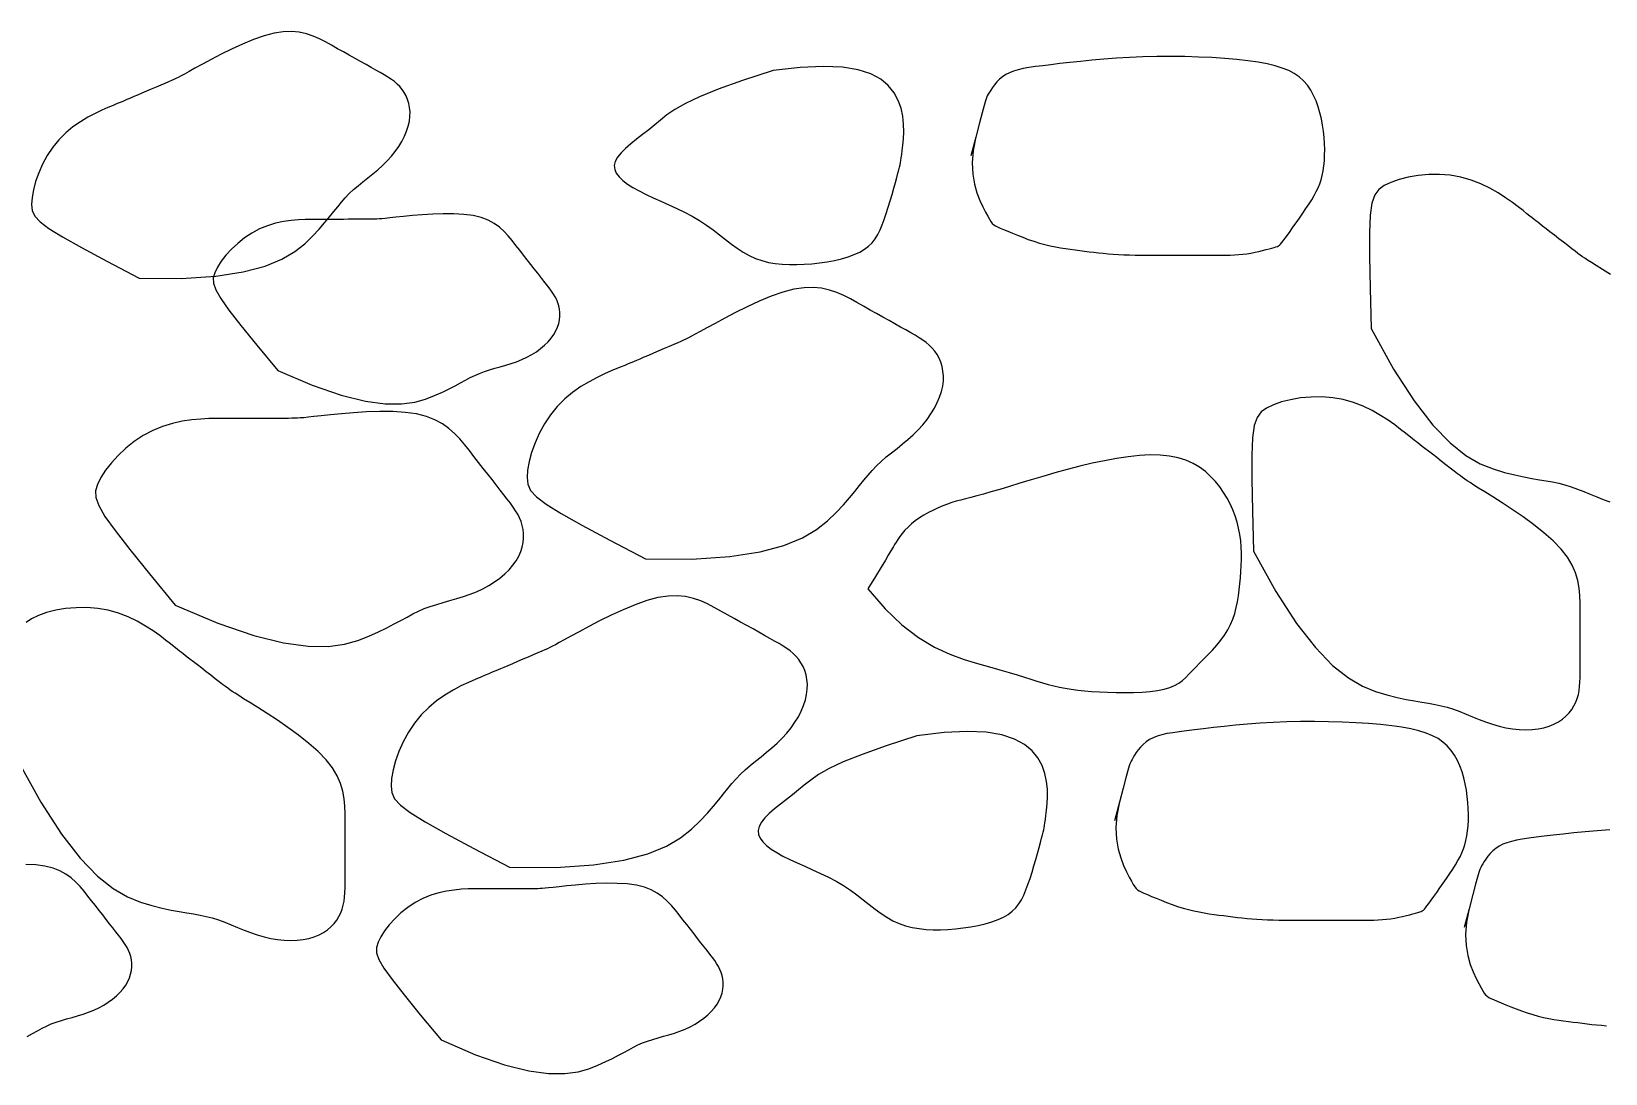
# Model space of a CAD drawing. Header units: millimetres. Extents: x 0 to 114, y 0 to 82.
# Drawn here: x 5.921 to 6.651, y 69.392 to 69.875 of the extents above; entities that cross this region are included whole.
import ezdxf

# ---------------------------------------------------------------- set-up
doc = ezdxf.new("R2010")
doc.units = ezdxf.units.MM
doc.layers.add('INC-DETALHES', color=7, linetype='Continuous')

# ---------------------------------------------------------------- blocks, each defined once
blk = doc.blocks.new('A$C67737C06')
at = {"layer": 'INC-DETALHES', "color": 252}
for points in [[(2.67203, 0.18269), (2.68179, 0.18264), (2.68977, 0.18317), (2.69617, 0.18416), (2.70122, 0.18551), (2.70513, 0.18713), (2.70813, 0.18889), (2.71043, 0.19071), (2.71224, 0.19247), (2.71376, 0.19409), (2.71506, 0.19556), (2.71619, 0.19691), (2.71718, 0.19815), (2.71809, 0.19929), (2.71896, 0.20035), (2.71983, 0.20136), (2.72075, 0.20232), (2.72175, 0.20326), (2.72282, 0.20417), (2.72394, 0.20508), (2.72509, 0.206), (2.72625, 0.20693), (2.72739, 0.20788), (2.72851, 0.20887), (2.72956, 0.2099), (2.73054, 0.21099), (2.73144, 0.21211), (2.73225, 0.21327), (2.73296, 0.21445), (2.73357, 0.21564), (2.73407, 0.21682), (2.73446, 0.21799), (2.73472, 0.21913), (2.73485, 0.22023), (2.73487, 0.22129), (2.73478, 0.2223), (2.73459, 0.22327), (2.73431, 0.22417), (2.73395, 0.22502), (2.73352, 0.2258), (2.73303, 0.22652), (2.73249, 0.22717), (2.7319, 0.22776), (2.73125, 0.22831), (2.73054, 0.22884), (2.72975, 0.22935), (2.7289, 0.22987), (2.72796, 0.2304), (2.72694, 0.23098), (2.72584, 0.23159), (2.72466, 0.23225), (2.72341, 0.23295), (2.72211, 0.23367), (2.72077, 0.23442), (2.7194, 0.23519), (2.71802, 0.23596), (2.71663, 0.23674), (2.71524, 0.23751), (2.71383, 0.23823), (2.71237, 0.23888), (2.71083, 0.23941), (2.70918, 0.23978), (2.7074, 0.23995), (2.70546, 0.23989), (2.70334, 0.23956), (2.70101, 0.23894), (2.69853, 0.23807), (2.69599, 0.23703), (2.69346, 0.23587), (2.69102, 0.23466), (2.68874, 0.23347), (2.68669, 0.23236), (2.68496, 0.23141), (2.68358, 0.23065), (2.68253, 0.23007), (2.68172, 0.22963), (2.68108, 0.22929), (2.68054, 0.22903), (2.68003, 0.22879), (2.67948, 0.22855), (2.67881, 0.22826), (2.67797, 0.2279), (2.677, 0.22749), (2.67592, 0.22703), (2.67481, 0.22655), (2.67369, 0.22607), (2.67261, 0.22562), (2.67164, 0.2252), (2.6708, 0.22484), (2.67013, 0.22456), (2.6696, 0.22433), (2.66914, 0.22413), (2.66869, 0.22395), (2.66821, 0.22374), (2.66763, 0.2235), (2.66689, 0.2232), (2.66595, 0.22281), (2.66476, 0.22232), (2.66335, 0.2217), (2.66178, 0.22095), (2.66011, 0.22006), (2.65838, 0.21901), (2.65664, 0.2178), (2.65496, 0.21641), (2.65338, 0.21483), (2.65196, 0.21307), (2.65069, 0.21116), (2.6496, 0.20916), (2.6487, 0.20713), (2.64798, 0.20513), (2.64746, 0.20321), (2.64714, 0.20142), (2.64704, 0.19982), (2.6472, 0.19843), (2.64779, 0.19713), (2.64901, 0.19577), (2.65108, 0.1942), (2.65421, 0.19226), (2.65861, 0.1898), (2.66448, 0.18666), (2.67203, 0.18269)], [(2.86617, 0.21548), (2.86555, 0.21233), (2.86535, 0.20946), (2.86549, 0.20687), (2.86589, 0.20455), (2.86646, 0.20252), (2.86713, 0.20075), (2.86782, 0.19926), (2.86845, 0.19805), (2.86895, 0.19709), (2.86935, 0.19637), (2.86969, 0.19582), (2.87001, 0.19542), (2.87034, 0.19512), (2.87074, 0.19486), (2.87123, 0.19462), (2.87186, 0.19434), (2.87265, 0.194), (2.8736, 0.19359), (2.87467, 0.19314), (2.87584, 0.19267), (2.87708, 0.19219), (2.87836, 0.19171), (2.87966, 0.19127), (2.88096, 0.19086), (2.88222, 0.19051), (2.88345, 0.19022), (2.88465, 0.18997), (2.88582, 0.18975), (2.88697, 0.18957), (2.8881, 0.18941), (2.88921, 0.18926), (2.89031, 0.18912), (2.8914, 0.18899), (2.89248, 0.18885), (2.89356, 0.18872), (2.89465, 0.1886), (2.89577, 0.18848), (2.8969, 0.18838), (2.89807, 0.18828), (2.89928, 0.18821), (2.90054, 0.18815), (2.90183, 0.1881), (2.90317, 0.18807), (2.90453, 0.18805), (2.90591, 0.18803), (2.90732, 0.18803), (2.90873, 0.18803), (2.91015, 0.18802), (2.91157, 0.18802), (2.91299, 0.18802), (2.91438, 0.18802), (2.91576, 0.18802), (2.91711, 0.18802), (2.91842, 0.18802), (2.91968, 0.18802), (2.92089, 0.18802), (2.92205, 0.18803), (2.92316, 0.18803), (2.92422, 0.18804), (2.92524, 0.18807), (2.92623, 0.18811), (2.9272, 0.18818), (2.92816, 0.18827), (2.92911, 0.18839), (2.93005, 0.18854), (2.93099, 0.18872), (2.93189, 0.18892), (2.93274, 0.18912), (2.93354, 0.18933), (2.93426, 0.18952), (2.9349, 0.1897), (2.93543, 0.18986), (2.93585, 0.18998), (2.93618, 0.19009), (2.93645, 0.19022), (2.93669, 0.19039), (2.93693, 0.19063), (2.93721, 0.19095), (2.93754, 0.19139), (2.93796, 0.19196), (2.93849, 0.19269), (2.93911, 0.19355), (2.9398, 0.19452), (2.94055, 0.19556), (2.94131, 0.19666), (2.94208, 0.19777), (2.94282, 0.19886), (2.94352, 0.19992), (2.94415, 0.20092), (2.94471, 0.20187), (2.9452, 0.20279), (2.94563, 0.2037), (2.94601, 0.20462), (2.94633, 0.20556), (2.94659, 0.20655), (2.9468, 0.20761), (2.94697, 0.20875), (2.94709, 0.20997), (2.94715, 0.21125), (2.94717, 0.21258), (2.94713, 0.21395), (2.94703, 0.21536), (2.94688, 0.21679), (2.94668, 0.21823), (2.94641, 0.21967), (2.94607, 0.22109), (2.94567, 0.22249), (2.94518, 0.22384), (2.9446, 0.22513), (2.94392, 0.22634), (2.94314, 0.22746), (2.94225, 0.22848), (2.94124, 0.22939), (2.9401, 0.23018), (2.9388, 0.23087), (2.93732, 0.23147), (2.93566, 0.23199), (2.93379, 0.23243), (2.9317, 0.23282), (2.92936, 0.23315), (2.92677, 0.23344), (2.92397, 0.23368), (2.92099, 0.23388), (2.91788, 0.23402), (2.91468, 0.23411), (2.91143, 0.23416), (2.90818, 0.23414), (2.90497, 0.23407), (2.90184, 0.23394), (2.89881, 0.23375), (2.89589, 0.23354), (2.89311, 0.23329), (2.89047, 0.23302), (2.888, 0.23275), (2.88571, 0.23249), (2.88361, 0.23224), (2.88172, 0.23201), (2.88004, 0.23179), (2.87853, 0.23157), (2.87718, 0.23133), (2.87599, 0.23107), (2.87492, 0.23076), (2.87397, 0.23039), (2.87312, 0.22995), (2.87236, 0.22943), (2.87167, 0.22885), (2.87106, 0.22823), (2.87053, 0.22759), (2.87007, 0.22696), (2.86967, 0.22637), (2.86934, 0.22583), (2.86908, 0.22537), (2.86886, 0.22498), (2.86866, 0.22453), (2.86842, 0.22385), (2.8681, 0.22276), (2.86765, 0.22111), (2.86702, 0.21873), (2.86616, 0.21544), (2.86503, 0.21109)], [(2.81916, 0.23086), (2.81203, 0.22855), (2.80641, 0.22653), (2.80208, 0.22477), (2.7988, 0.22321), (2.79635, 0.22183), (2.7945, 0.22057), (2.79301, 0.2194), (2.79167, 0.21828), (2.79028, 0.21716), (2.78886, 0.21606), (2.78745, 0.21497), (2.78611, 0.21389), (2.7849, 0.21283), (2.78386, 0.2118), (2.78304, 0.21079), (2.7825, 0.20981), (2.78229, 0.20887), (2.78238, 0.20795), (2.78275, 0.20707), (2.78339, 0.20621), (2.78426, 0.20537), (2.78535, 0.20455), (2.78662, 0.20374), (2.78807, 0.20294), (2.78965, 0.20216), (2.79134, 0.20137), (2.79312, 0.20057), (2.79494, 0.19975), (2.79678, 0.1989), (2.7986, 0.19801), (2.80039, 0.19708), (2.80209, 0.19608), (2.8037, 0.19502), (2.80522, 0.19392), (2.80668, 0.1928), (2.80808, 0.1917), (2.80946, 0.19063), (2.81082, 0.18963), (2.81219, 0.18872), (2.81359, 0.18793), (2.81504, 0.18728), (2.81653, 0.18677), (2.81807, 0.18638), (2.81965, 0.1861), (2.82127, 0.18593), (2.82293, 0.18585), (2.82462, 0.18585), (2.82636, 0.18592), (2.82813, 0.18605), (2.8299, 0.18625), (2.83166, 0.1865), (2.83337, 0.18682), (2.83502, 0.18721), (2.83656, 0.18766), (2.83798, 0.18817), (2.83925, 0.18876), (2.84035, 0.18941), (2.84129, 0.19014), (2.84211, 0.19094), (2.84281, 0.19183), (2.84342, 0.19282), (2.84396, 0.19389), (2.84446, 0.19507), (2.84494, 0.19635), (2.84541, 0.19774), (2.84588, 0.1992), (2.84633, 0.20068), (2.84675, 0.20216), (2.84715, 0.20357), (2.84752, 0.20489), (2.84783, 0.20607), (2.8481, 0.20706), (2.84831, 0.20786), (2.84847, 0.20849), (2.8486, 0.20902), (2.8487, 0.20951), (2.84879, 0.21003), (2.84888, 0.21064), (2.84898, 0.2114), (2.84911, 0.21237), (2.84926, 0.2136), (2.8494, 0.21505), (2.84948, 0.21668), (2.84944, 0.21844), (2.84925, 0.22027), (2.84884, 0.22213), (2.84818, 0.22397), (2.84721, 0.22574), (2.84588, 0.22738), (2.84411, 0.22885), (2.8418, 0.23009), (2.83887, 0.23105), (2.83523, 0.23165), (2.83079, 0.23186), (2.82546, 0.23162), (2.81916, 0.23086)], [(2.95792, 0.171), (2.96312, 0.1616), (2.9679, 0.15422), (2.97229, 0.1486), (2.9763, 0.14448), (2.97995, 0.14159), (2.98325, 0.13966), (2.98623, 0.13843), (2.98889, 0.13764), (2.99126, 0.13704), (2.99337, 0.13659), (2.99527, 0.13623), (2.99699, 0.13594), (2.99858, 0.13568), (3.00007, 0.13541), (3.0015, 0.13512), (3.00292, 0.13475), (3.00435, 0.13429), (3.00581, 0.13376), (3.00728, 0.13317), (3.00878, 0.13255), (3.01029, 0.13194), (3.01182, 0.13135), (3.01337, 0.13082)], [(3.01349, 0.18358), (3.01164, 0.18473), (3.01017, 0.18564), (3.00905, 0.18634), (3.00819, 0.18688), (3.00753, 0.18732), (3.00698, 0.18769), (3.00648, 0.18805), (3.00595, 0.18845), (3.00532, 0.18894), (3.00453, 0.18955), (3.0036, 0.19027), (3.00259, 0.19105), (3.00153, 0.19187), (3.00047, 0.19269), (2.99945, 0.19347), (2.99853, 0.19419), (2.99774, 0.1948), (2.9971, 0.19529), (2.9966, 0.19568), (2.99616, 0.19602), (2.99575, 0.19634), (2.99529, 0.1967), (2.99475, 0.19713), (2.99407, 0.19767), (2.99319, 0.19837), (2.99207, 0.19925), (2.99072, 0.20027), (2.98916, 0.20137), (2.9874, 0.2025), (2.98547, 0.2036), (2.98338, 0.20461), (2.98114, 0.20548), (2.97878, 0.20615), (2.97632, 0.20657), (2.97381, 0.20676), (2.97131, 0.20674), (2.96887, 0.20652), (2.96656, 0.20613), (2.96444, 0.2056), (2.96255, 0.20494), (2.96096, 0.20418), (2.95971, 0.20329), (2.95878, 0.20203), (2.95813, 0.20012), (2.95774, 0.19729), (2.95755, 0.19324), (2.95755, 0.1877), (2.95768, 0.18038), (2.95792, 0.171)], [(2.70418, 0.16129), (2.71218, 0.15788), (2.71892, 0.15556), (2.72452, 0.15417), (2.72913, 0.15354), (2.73291, 0.15352), (2.73598, 0.15394), (2.73849, 0.15464), (2.74059, 0.15546), (2.74239, 0.15626), (2.74397, 0.15703), (2.74536, 0.15775), (2.7466, 0.15842), (2.74775, 0.15904), (2.74883, 0.15962), (2.74989, 0.16015), (2.75097, 0.16062), (2.75212, 0.16104), (2.75331, 0.16143), (2.75455, 0.16179), (2.75581, 0.16214), (2.75708, 0.16251), (2.75835, 0.16289), (2.7596, 0.16332), (2.76083, 0.16381), (2.76201, 0.16436), (2.76313, 0.16498), (2.7642, 0.16565), (2.76519, 0.16637), (2.7661, 0.16714), (2.76692, 0.16794), (2.76764, 0.16876), (2.76825, 0.16961), (2.76874, 0.17047), (2.76912, 0.17133), (2.76939, 0.1722), (2.76956, 0.17305), (2.76965, 0.1739), (2.76964, 0.17472), (2.76956, 0.17551), (2.76941, 0.17626), (2.76919, 0.17698), (2.76891, 0.17767), (2.76857, 0.17835), (2.76816, 0.17903), (2.76769, 0.17972), (2.76717, 0.18044), (2.76658, 0.1812), (2.76594, 0.18202), (2.76525, 0.18291), (2.76451, 0.18386), (2.76372, 0.18486), (2.76291, 0.18591), (2.76206, 0.18698), (2.7612, 0.18808), (2.76033, 0.1892), (2.75946, 0.19032), (2.75858, 0.19143), (2.75767, 0.19251), (2.75669, 0.19354), (2.75561, 0.19451), (2.75439, 0.19538), (2.75299, 0.19614), (2.75137, 0.19676), (2.74951, 0.19722), (2.74738, 0.19751), (2.74505, 0.19765), (2.7426, 0.19767), (2.74013, 0.19759), (2.7377, 0.19744), (2.73541, 0.19725), (2.73335, 0.19704), (2.7316, 0.19686), (2.73021, 0.19671), (2.72914, 0.19659), (2.72833, 0.19651), (2.72769, 0.19646), (2.72715, 0.19642), (2.72665, 0.1964), (2.72611, 0.19639), (2.72546, 0.19639), (2.72465, 0.19639), (2.72371, 0.19638), (2.72267, 0.19637), (2.72158, 0.19637), (2.7205, 0.19636), (2.71946, 0.19635), (2.71851, 0.19635), (2.7177, 0.19634), (2.71706, 0.19634), (2.71654, 0.19634), (2.71609, 0.19634), (2.71566, 0.19634), (2.71519, 0.19634), (2.71464, 0.19634), (2.71393, 0.19634), (2.71302, 0.19635), (2.71187, 0.19635), (2.7105, 0.19633), (2.70895, 0.19626), (2.70727, 0.1961), (2.70549, 0.19584), (2.70364, 0.19544), (2.70178, 0.19488), (2.69994, 0.19412), (2.69816, 0.19317), (2.69647, 0.19203), (2.69488, 0.19077), (2.69344, 0.18942), (2.69216, 0.18802), (2.69107, 0.18662), (2.69019, 0.18526), (2.68956, 0.18398), (2.68921, 0.18278), (2.68924, 0.18151), (2.68978, 0.17998), (2.69094, 0.17797), (2.69284, 0.1753), (2.6956, 0.17176), (2.69934, 0.16715), (2.70418, 0.16129)], [(2.78954, 0.11758), (2.80028, 0.11753), (2.80906, 0.1181), (2.8161, 0.11919), (2.82165, 0.12068), (2.82596, 0.12246), (2.82925, 0.1244), (2.83178, 0.1264), (2.83377, 0.12833), (2.83545, 0.13011), (2.83688, 0.13174), (2.83812, 0.13322), (2.83921, 0.13458), (2.84021, 0.13584), (2.84117, 0.13701), (2.84212, 0.13811), (2.84313, 0.13917), (2.84423, 0.1402), (2.84541, 0.14121), (2.84665, 0.14221), (2.84791, 0.14322), (2.84918, 0.14424), (2.85044, 0.14529), (2.85167, 0.14637), (2.85283, 0.14751), (2.85391, 0.1487), (2.85489, 0.14994), (2.85578, 0.15122), (2.85657, 0.15251), (2.85724, 0.15382), (2.85779, 0.15512), (2.85821, 0.1564), (2.8585, 0.15766), (2.85865, 0.15887), (2.85867, 0.16004), (2.85857, 0.16115), (2.85836, 0.16221), (2.85805, 0.16321), (2.85765, 0.16414), (2.85718, 0.165), (2.85665, 0.16579), (2.85605, 0.1665), (2.8554, 0.16715), (2.85469, 0.16776), (2.8539, 0.16834), (2.85304, 0.1689), (2.8521, 0.16947), (2.85107, 0.17006), (2.84995, 0.17069), (2.84873, 0.17137), (2.84743, 0.1721), (2.84606, 0.17286), (2.84463, 0.17366), (2.84316, 0.17448), (2.84166, 0.17532), (2.84013, 0.17618), (2.8386, 0.17703), (2.83707, 0.17788), (2.83552, 0.17867), (2.83391, 0.17939), (2.83222, 0.17996), (2.83041, 0.18037), (2.82846, 0.18056), (2.82632, 0.1805), (2.82398, 0.18014), (2.82142, 0.17945), (2.8187, 0.1785), (2.8159, 0.17735), (2.81312, 0.17607), (2.81043, 0.17474), (2.80792, 0.17343), (2.80567, 0.17222), (2.80376, 0.17117), (2.80225, 0.17033), (2.80109, 0.16969), (2.8002, 0.16921), (2.7995, 0.16884), (2.79891, 0.16855), (2.79835, 0.16829), (2.79774, 0.16802), (2.797, 0.1677), (2.79608, 0.16731), (2.79501, 0.16685), (2.79383, 0.16635), (2.7926, 0.16582), (2.79137, 0.1653), (2.79019, 0.16479), (2.78911, 0.16434), (2.78819, 0.16394), (2.78746, 0.16363), (2.78687, 0.16338), (2.78636, 0.16316), (2.78587, 0.16296), (2.78534, 0.16274), (2.7847, 0.16247), (2.78389, 0.16214), (2.78285, 0.16171), (2.78154, 0.16117), (2.77999, 0.16049), (2.77827, 0.15966), (2.77643, 0.15868), (2.77452, 0.15753), (2.77262, 0.15619), (2.77077, 0.15467), (2.76903, 0.15293), (2.76746, 0.15099), (2.76607, 0.14889), (2.76488, 0.1467), (2.76388, 0.14447), (2.76309, 0.14226), (2.76251, 0.14014), (2.76217, 0.13817), (2.76206, 0.13642), (2.76223, 0.13489), (2.76287, 0.13346), (2.76422, 0.13197), (2.7665, 0.13024), (2.76995, 0.1281), (2.77478, 0.1254), (2.78124, 0.12194), (2.78954, 0.11758)], [(2.93063, 0.11937), (2.93582, 0.10997), (2.9406, 0.1026), (2.94499, 0.09698), (2.949, 0.09286), (2.95265, 0.08997), (2.95595, 0.08804), (2.95893, 0.08681), (2.96159, 0.08601), (2.96396, 0.08542), (2.96607, 0.08496), (2.96797, 0.0846), (2.96969, 0.08431), (2.97128, 0.08405), (2.97277, 0.08379), (2.9742, 0.08349), (2.97562, 0.08313), (2.97705, 0.08267), (2.97851, 0.08213), (2.97998, 0.08154), (2.98148, 0.08093), (2.98299, 0.08032), (2.98452, 0.07973), (2.98607, 0.07919), (2.98763, 0.07873), (2.98919, 0.07837), (2.99076, 0.07811), (2.9923, 0.07796), (2.99382, 0.07791), (2.99528, 0.07796), (2.99669, 0.07811), (2.99802, 0.07837), (2.99925, 0.07873), (3.00038, 0.07919), (3.00141, 0.07975), (3.00233, 0.08038), (3.00315, 0.08108), (3.00387, 0.08183), (3.0045, 0.08263), (3.00502, 0.08346), (3.00545, 0.08432), (3.00578, 0.08518), (3.00603, 0.08607), (3.00621, 0.08699), (3.00633, 0.08795), (3.0064, 0.08898), (3.00644, 0.09008), (3.00645, 0.09127), (3.00646, 0.09255), (3.00646, 0.09395), (3.00646, 0.09543), (3.00646, 0.097), (3.00646, 0.09864), (3.00646, 0.10033), (3.00646, 0.10205), (3.00646, 0.1038), (3.00646, 0.10555), (3.00645, 0.1073), (3.00639, 0.10904), (3.00622, 0.11079), (3.0059, 0.11255), (3.00538, 0.11433), (3.00459, 0.11613), (3.00349, 0.11796), (3.00203, 0.11983), (3.00018, 0.12173), (2.99802, 0.12364), (2.99566, 0.12552), (2.99319, 0.12733), (2.99071, 0.12903), (2.98835, 0.13058), (2.98619, 0.13195), (2.98434, 0.1331), (2.98288, 0.13401), (2.98175, 0.13471), (2.9809, 0.13526), (2.98023, 0.13569), (2.97969, 0.13606), (2.97918, 0.13643), (2.97865, 0.13683), (2.97802, 0.13731), (2.97723, 0.13793), (2.9763, 0.13864), (2.97529, 0.13943), (2.97423, 0.14024), (2.97317, 0.14106), (2.97215, 0.14185), (2.97123, 0.14256), (2.97044, 0.14317), (2.96981, 0.14366), (2.9693, 0.14405), (2.96886, 0.14439), (2.96845, 0.14472), (2.96799, 0.14507), (2.96745, 0.1455), (2.96677, 0.14604), (2.96589, 0.14674), (2.96477, 0.14762), (2.96342, 0.14864), (2.96186, 0.14974), (2.96011, 0.15087), (2.95817, 0.15197), (2.95608, 0.15299), (2.95384, 0.15385), (2.95148, 0.15452), (2.94902, 0.15495), (2.94651, 0.15514), (2.94401, 0.15511), (2.94157, 0.1549), (2.93926, 0.15451), (2.93714, 0.15398), (2.93525, 0.15332), (2.93366, 0.15256), (2.93241, 0.15166), (2.93148, 0.1504), (2.93083, 0.1485), (2.93044, 0.14566), (2.93025, 0.14161), (2.93025, 0.13607), (2.93038, 0.12875), (2.93063, 0.11937)], [(2.68039, 0.10685), (2.69028, 0.10265), (2.69859, 0.09978), (2.70551, 0.09806), (2.7112, 0.09729), (2.71586, 0.09726), (2.71965, 0.09777), (2.72275, 0.09864), (2.72534, 0.09965), (2.72757, 0.10064), (2.72952, 0.10159), (2.73123, 0.10247), (2.73277, 0.1033), (2.73418, 0.10408), (2.73551, 0.10479), (2.73682, 0.10544), (2.73817, 0.10602), (2.73958, 0.10654), (2.74106, 0.10702), (2.74258, 0.10746), (2.74414, 0.1079), (2.74571, 0.10835), (2.74727, 0.10883), (2.74882, 0.10936), (2.75033, 0.10996), (2.75179, 0.11064), (2.75318, 0.1114), (2.75449, 0.11223), (2.75572, 0.11313), (2.75684, 0.11407), (2.75785, 0.11506), (2.75874, 0.11608), (2.75949, 0.11712), (2.7601, 0.11818), (2.76056, 0.11925), (2.7609, 0.12032), (2.76112, 0.12137), (2.76122, 0.12241), (2.76122, 0.12342), (2.76111, 0.1244), (2.76093, 0.12534), (2.76066, 0.12622), (2.76031, 0.12707), (2.75988, 0.12791), (2.75938, 0.12875), (2.75881, 0.1296), (2.75816, 0.13049), (2.75744, 0.13143), (2.75665, 0.13245), (2.75579, 0.13354), (2.75487, 0.13472), (2.75391, 0.13595), (2.7529, 0.13724), (2.75186, 0.13857), (2.75079, 0.13993), (2.74972, 0.14131), (2.74864, 0.14269), (2.74756, 0.14406), (2.74643, 0.14539), (2.74523, 0.14667), (2.74389, 0.14786), (2.74238, 0.14894), (2.74065, 0.14987), (2.73866, 0.15064), (2.73636, 0.15121), (2.73373, 0.15157), (2.73085, 0.15174), (2.72783, 0.15176), (2.72477, 0.15166), (2.72178, 0.15148), (2.71896, 0.15124), (2.71641, 0.15099), (2.71424, 0.15076), (2.71253, 0.15057), (2.71121, 0.15043), (2.7102, 0.15033), (2.70941, 0.15027), (2.70876, 0.15022), (2.70814, 0.1502), (2.70747, 0.15019), (2.70667, 0.15018), (2.70567, 0.15018), (2.7045, 0.15017), (2.70322, 0.15016), (2.70188, 0.15015), (2.70054, 0.15015), (2.69926, 0.15014), (2.69809, 0.15013), (2.69709, 0.15013), (2.69629, 0.15012), (2.69565, 0.15012), (2.6951, 0.15012), (2.69457, 0.15012), (2.69399, 0.15012), (2.6933, 0.15012), (2.69243, 0.15013), (2.69131, 0.15013), (2.68989, 0.15014), (2.6882, 0.15011), (2.68629, 0.15002), (2.68421, 0.14983), (2.68201, 0.1495), (2.67973, 0.14901), (2.67744, 0.14831), (2.67516, 0.14739), (2.67296, 0.1462), (2.67087, 0.14481), (2.66892, 0.14325), (2.66713, 0.14158), (2.66555, 0.13985), (2.6642, 0.13812), (2.66312, 0.13644), (2.66234, 0.13486), (2.66191, 0.13338), (2.66195, 0.13182), (2.66262, 0.12992), (2.66405, 0.12744), (2.6664, 0.12414), (2.66981, 0.11977), (2.67442, 0.11409), (2.68039, 0.10685)], [(2.84115, 0.11059), (2.84512, 0.10594), (2.84905, 0.10223), (2.8529, 0.09933), (2.85661, 0.0971), (2.86016, 0.09543), (2.86349, 0.09419), (2.86656, 0.09326), (2.86933, 0.09251), (2.87177, 0.09183), (2.87392, 0.09121), (2.8758, 0.09064), (2.87748, 0.09011), (2.87899, 0.08963), (2.88038, 0.08919), (2.8817, 0.0888), (2.88298, 0.08844), (2.88427, 0.08811), (2.88558, 0.08782), (2.88694, 0.08756), (2.88835, 0.08733), (2.88983, 0.08713), (2.8914, 0.08696), (2.89307, 0.08681), (2.89486, 0.0867), (2.89677, 0.08661), (2.89876, 0.08655), (2.90078, 0.08654), (2.90281, 0.08657), (2.90477, 0.08666), (2.90664, 0.08681), (2.90837, 0.08704), (2.9099, 0.08734), (2.91121, 0.08772), (2.91232, 0.08819), (2.91328, 0.08873), (2.91413, 0.08935), (2.91491, 0.09004), (2.91566, 0.09079), (2.91642, 0.0916), (2.91723, 0.09246), (2.91813, 0.09338), (2.91909, 0.09435), (2.92009, 0.09536), (2.9211, 0.09642), (2.92209, 0.09752), (2.92304, 0.09867), (2.92391, 0.09985), (2.92469, 0.10107), (2.92533, 0.10232), (2.92587, 0.1036), (2.9263, 0.10491), (2.92664, 0.10625), (2.92692, 0.10761), (2.92714, 0.10898), (2.92732, 0.11037), (2.92747, 0.11178), (2.9276, 0.11319), (2.92772, 0.11461), (2.9278, 0.11603), (2.92785, 0.11746), (2.92784, 0.1189), (2.92779, 0.12034), (2.92766, 0.12178), (2.92747, 0.12322), (2.92719, 0.12466), (2.92682, 0.12609), (2.92638, 0.12752), (2.92584, 0.12893), (2.92521, 0.13032), (2.9245, 0.13168), (2.92369, 0.133), (2.92279, 0.13429), (2.92179, 0.13554), (2.92069, 0.13672), (2.91947, 0.13782), (2.91811, 0.13883), (2.91662, 0.13971), (2.91497, 0.14045), (2.91316, 0.14103), (2.91116, 0.14143), (2.90899, 0.14165), (2.90664, 0.14168), (2.90415, 0.14155), (2.90154, 0.14127), (2.89883, 0.14087), (2.89604, 0.14035), (2.89319, 0.13974), (2.89031, 0.13905), (2.88742, 0.13831), (2.88455, 0.13752), (2.88174, 0.13671), (2.87901, 0.13591), (2.87642, 0.13512), (2.87398, 0.13438), (2.87173, 0.1337), (2.86971, 0.1331), (2.86794, 0.1326), (2.86639, 0.13218), (2.86502, 0.13183), (2.8638, 0.13151), (2.86269, 0.13122), (2.86164, 0.13093), (2.86062, 0.13062), (2.8596, 0.13027), (2.85854, 0.12986), (2.85744, 0.1294), (2.85634, 0.12888), (2.85524, 0.12832), (2.85416, 0.12772), (2.85313, 0.12707), (2.85215, 0.1264), (2.85126, 0.12569), (2.85045, 0.12496), (2.84973, 0.12422), (2.8491, 0.12348), (2.84856, 0.12277), (2.84808, 0.1221), (2.84768, 0.12148), (2.84735, 0.12093), (2.84709, 0.12047), (2.84687, 0.12009), (2.84664, 0.1197), (2.84633, 0.11918), (2.84587, 0.11841), (2.84519, 0.11729), (2.84423, 0.11568), (2.8429, 0.11349), (2.84115, 0.11059)], [(2.64399, 0.07049), (2.64918, 0.06109), (2.65396, 0.05372), (2.65835, 0.0481), (2.66236, 0.04398), (2.66601, 0.04109), (2.66931, 0.03916), (2.67229, 0.03793), (2.67495, 0.03713), (2.67732, 0.03654), (2.67944, 0.03608), (2.68133, 0.03572), (2.68306, 0.03543), (2.68464, 0.03517), (2.68613, 0.03491), (2.68756, 0.03461), (2.68898, 0.03425), (2.69041, 0.03379), (2.69187, 0.03325), (2.69335, 0.03266), (2.69484, 0.03205), (2.69636, 0.03144), (2.69788, 0.03085), (2.69943, 0.03031), (2.70099, 0.02985), (2.70255, 0.02949), (2.70412, 0.02924), (2.70567, 0.02908), (2.70718, 0.02903), (2.70865, 0.02908), (2.71005, 0.02924), (2.71138, 0.02949), (2.71261, 0.02985), (2.71375, 0.03031), (2.71477, 0.03087), (2.7157, 0.0315), (2.71652, 0.0322), (2.71724, 0.03295), (2.71786, 0.03375), (2.71838, 0.03459), (2.71881, 0.03544), (2.71914, 0.0363), (2.71939, 0.03719), (2.71957, 0.03811), (2.71969, 0.03908), (2.71977, 0.0401), (2.7198, 0.0412), (2.71982, 0.04239), (2.71982, 0.04368), (2.71982, 0.04507), (2.71982, 0.04656), (2.71982, 0.04813), (2.71982, 0.04976), (2.71982, 0.05145), (2.71982, 0.05317), (2.71982, 0.05492), (2.71982, 0.05667), (2.71981, 0.05842), (2.71975, 0.06017), (2.71959, 0.06192), (2.71927, 0.06368), (2.71874, 0.06545), (2.71795, 0.06725), (2.71686, 0.06908), (2.7154, 0.07095), (2.71355, 0.07286), (2.71139, 0.07476), (2.70902, 0.07664), (2.70655, 0.07845), (2.70408, 0.08015), (2.70171, 0.0817), (2.69955, 0.08307), (2.6977, 0.08422), (2.69624, 0.08513), (2.69511, 0.08584), (2.69426, 0.08638), (2.69359, 0.08681), (2.69305, 0.08718), (2.69255, 0.08755), (2.69202, 0.08795), (2.69138, 0.08844), (2.69059, 0.08905), (2.68966, 0.08976), (2.68865, 0.09055), (2.68759, 0.09136), (2.68653, 0.09218), (2.68552, 0.09297), (2.68459, 0.09368), (2.6838, 0.09429), (2.68317, 0.09478), (2.68266, 0.09517), (2.68223, 0.09551), (2.68181, 0.09584), (2.68136, 0.09619), (2.68081, 0.09662), (2.68013, 0.09717), (2.67925, 0.09786), (2.67813, 0.09874), (2.67678, 0.09976), (2.67522, 0.10086), (2.67347, 0.10199), (2.67153, 0.10309), (2.66944, 0.10411), (2.6672, 0.10498), (2.66484, 0.10564), (2.66238, 0.10607), (2.65987, 0.10626), (2.65737, 0.10623), (2.65494, 0.10602), (2.65263, 0.10563), (2.6505, 0.1051), (2.64861, 0.10444), (2.64702, 0.10368), (2.64577, 0.10278)], [(2.75797, 0.04602), (2.76871, 0.04596), (2.77749, 0.04654), (2.78453, 0.04763), (2.79008, 0.04912), (2.79439, 0.05089), (2.79768, 0.05284), (2.80021, 0.05483), (2.8022, 0.05677), (2.80388, 0.05855), (2.80531, 0.06017), (2.80655, 0.06166), (2.80764, 0.06302), (2.80864, 0.06427), (2.8096, 0.06545), (2.81055, 0.06655), (2.81157, 0.06761), (2.81267, 0.06864), (2.81384, 0.06965), (2.81508, 0.07065), (2.81634, 0.07165), (2.81762, 0.07268), (2.81888, 0.07372), (2.8201, 0.07481), (2.82126, 0.07595), (2.82234, 0.07714), (2.82332, 0.07838), (2.82421, 0.07965), (2.825, 0.08095), (2.82567, 0.08226), (2.82622, 0.08356), (2.82664, 0.08484), (2.82693, 0.0861), (2.82708, 0.08731), (2.8271, 0.08848), (2.827, 0.08959), (2.82679, 0.09065), (2.82648, 0.09164), (2.82608, 0.09258), (2.82561, 0.09344), (2.82508, 0.09423), (2.82449, 0.09494), (2.82383, 0.09559), (2.82312, 0.0962), (2.82233, 0.09677), (2.82147, 0.09734), (2.82053, 0.09791), (2.8195, 0.0985), (2.81838, 0.09913), (2.81716, 0.09981), (2.81586, 0.10053), (2.81449, 0.1013), (2.81307, 0.1021), (2.81159, 0.10292), (2.81009, 0.10376), (2.80856, 0.10461), (2.80703, 0.10547), (2.8055, 0.10631), (2.80395, 0.10711), (2.80234, 0.10782), (2.80065, 0.1084), (2.79884, 0.10881), (2.79689, 0.109), (2.79475, 0.10894), (2.79241, 0.10857), (2.78985, 0.10789), (2.78713, 0.10693), (2.78433, 0.10578), (2.78155, 0.10451), (2.77886, 0.10318), (2.77635, 0.10187), (2.7741, 0.10065), (2.77219, 0.0996), (2.77068, 0.09877), (2.76952, 0.09813), (2.76863, 0.09765), (2.76793, 0.09728), (2.76734, 0.09698), (2.76678, 0.09672), (2.76617, 0.09646), (2.76543, 0.09614), (2.76451, 0.09575), (2.76344, 0.09529), (2.76226, 0.09479), (2.76103, 0.09426), (2.7598, 0.09374), (2.75862, 0.09323), (2.75754, 0.09277), (2.75662, 0.09238), (2.75589, 0.09207), (2.7553, 0.09182), (2.75479, 0.0916), (2.7543, 0.0914), (2.75377, 0.09117), (2.75313, 0.09091), (2.75232, 0.09058), (2.75128, 0.09015), (2.74997, 0.0896), (2.74843, 0.08892), (2.7467, 0.0881), (2.74486, 0.08712), (2.74296, 0.08597), (2.74105, 0.08463), (2.7392, 0.0831), (2.73746, 0.08137), (2.73589, 0.07943), (2.7345, 0.07733), (2.73331, 0.07513), (2.73231, 0.0729), (2.73152, 0.0707), (2.73095, 0.06858), (2.7306, 0.06661), (2.73049, 0.06485), (2.73066, 0.06332), (2.7313, 0.0619), (2.73265, 0.06041), (2.73493, 0.05868), (2.73838, 0.05654), (2.74321, 0.05383), (2.74967, 0.05038), (2.75797, 0.04602)], [(2.85252, 0.07654), (2.84539, 0.07422), (2.83978, 0.07221), (2.83544, 0.07044), (2.83217, 0.06889), (2.82971, 0.0675), (2.82786, 0.06624), (2.82638, 0.06507), (2.82503, 0.06395), (2.82365, 0.06284), (2.82222, 0.06173), (2.82082, 0.06064), (2.81948, 0.05956), (2.81826, 0.0585), (2.81722, 0.05747), (2.81641, 0.05646), (2.81587, 0.05548), (2.81565, 0.05454), (2.81574, 0.05363), (2.81612, 0.05274), (2.81675, 0.05188), (2.81763, 0.05104), (2.81871, 0.05022), (2.81999, 0.04941), (2.82143, 0.04862), (2.82301, 0.04783), (2.82471, 0.04704), (2.82648, 0.04624), (2.8283, 0.04543), (2.83014, 0.04458), (2.83197, 0.04369), (2.83375, 0.04275), (2.83546, 0.04175), (2.83707, 0.04069), (2.83859, 0.03959), (2.84004, 0.03848), (2.84145, 0.03737), (2.84282, 0.0363), (2.84419, 0.0353), (2.84556, 0.0344), (2.84696, 0.03361), (2.84841, 0.03296), (2.8499, 0.03244), (2.85143, 0.03205), (2.85301, 0.03178), (2.85463, 0.0316), (2.85629, 0.03152), (2.85799, 0.03152), (2.85972, 0.03159), (2.86149, 0.03173), (2.86327, 0.03192), (2.86503, 0.03218), (2.86674, 0.0325), (2.86838, 0.03288), (2.86993, 0.03333), (2.87135, 0.03385), (2.87262, 0.03443), (2.87372, 0.03508), (2.87466, 0.03581), (2.87547, 0.03662), (2.87617, 0.03751), (2.87678, 0.03849), (2.87733, 0.03957), (2.87783, 0.04074), (2.8783, 0.04203), (2.87878, 0.04342), (2.87924, 0.04487), (2.87969, 0.04636), (2.88012, 0.04783), (2.88052, 0.04924), (2.88088, 0.05056), (2.8812, 0.05174), (2.88146, 0.05274), (2.88167, 0.05353), (2.88183, 0.05416), (2.88196, 0.05469), (2.88206, 0.05519), (2.88215, 0.05571), (2.88224, 0.05632), (2.88235, 0.05707), (2.88247, 0.05805), (2.88263, 0.05927), (2.88276, 0.06073), (2.88284, 0.06235), (2.88281, 0.06411), (2.88261, 0.06594), (2.88221, 0.0678), (2.88155, 0.06964), (2.88058, 0.07141), (2.87925, 0.07306), (2.87747, 0.07453), (2.87517, 0.07577), (2.87224, 0.07672), (2.8686, 0.07733), (2.86416, 0.07754), (2.85883, 0.07729), (2.85252, 0.07654)], [(2.89954, 0.06116), (2.89892, 0.058), (2.89872, 0.05513), (2.89886, 0.05254), (2.89925, 0.05023), (2.89982, 0.04819), (2.9005, 0.04643), (2.90118, 0.04494), (2.90181, 0.04372), (2.90231, 0.04277), (2.90272, 0.04204), (2.90306, 0.0415), (2.90337, 0.0411), (2.90371, 0.04079), (2.9041, 0.04054), (2.90459, 0.04029), (2.90522, 0.04001), (2.90602, 0.03967), (2.90696, 0.03926), (2.90804, 0.03882), (2.9092, 0.03834), (2.91044, 0.03786), (2.91173, 0.03739), (2.91303, 0.03694), (2.91432, 0.03654), (2.91558, 0.03619), (2.91681, 0.03589), (2.91801, 0.03564), (2.91919, 0.03543), (2.92034, 0.03524), (2.92147, 0.03508), (2.92258, 0.03493), (2.92367, 0.0348), (2.92476, 0.03466), (2.92584, 0.03452), (2.92693, 0.03439), (2.92802, 0.03427), (2.92913, 0.03415), (2.93027, 0.03405), (2.93144, 0.03396), (2.93265, 0.03388), (2.9339, 0.03382), (2.9352, 0.03378), (2.93653, 0.03374), (2.93789, 0.03372), (2.93928, 0.03371), (2.94068, 0.0337), (2.9421, 0.0337), (2.94352, 0.0337), (2.94494, 0.0337), (2.94635, 0.0337), (2.94775, 0.0337), (2.94913, 0.0337), (2.95047, 0.0337), (2.95178, 0.0337), (2.95305, 0.0337), (2.95426, 0.0337), (2.95542, 0.0337), (2.95652, 0.0337), (2.95758, 0.03372), (2.9586, 0.03374), (2.9596, 0.03379), (2.96057, 0.03385), (2.96153, 0.03394), (2.96247, 0.03406), (2.96342, 0.03422), (2.96435, 0.0344), (2.96525, 0.03459), (2.96611, 0.0348), (2.96691, 0.035), (2.96763, 0.0352), (2.96826, 0.03538), (2.96879, 0.03553), (2.96921, 0.03565), (2.96954, 0.03577), (2.96982, 0.0359), (2.97006, 0.03607), (2.9703, 0.0363), (2.97057, 0.03662), (2.9709, 0.03706), (2.97132, 0.03763), (2.97185, 0.03836), (2.97247, 0.03923), (2.97317, 0.04019), (2.97391, 0.04124), (2.97468, 0.04233), (2.97544, 0.04344), (2.97619, 0.04454), (2.97688, 0.0456), (2.97751, 0.0466), (2.97807, 0.04755), (2.97857, 0.04846), (2.979, 0.04937), (2.97937, 0.05029), (2.97969, 0.05124), (2.97995, 0.05223), (2.98017, 0.05329), (2.98033, 0.05443), (2.98045, 0.05564), (2.98052, 0.05692), (2.98053, 0.05825), (2.98049, 0.05963), (2.9804, 0.06104), (2.98025, 0.06246), (2.98004, 0.0639), (2.97977, 0.06534), (2.97944, 0.06677), (2.97903, 0.06816), (2.97854, 0.06951), (2.97796, 0.0708), (2.97729, 0.07201), (2.97651, 0.07314), (2.97562, 0.07416), (2.97461, 0.07506), (2.97346, 0.07585), (2.97216, 0.07654), (2.97069, 0.07714), (2.96903, 0.07766), (2.96716, 0.07811), (2.96506, 0.07849), (2.96273, 0.07882), (2.96014, 0.07911), (2.95733, 0.07935), (2.95435, 0.07955), (2.95124, 0.07969), (2.94804, 0.07979), (2.94479, 0.07983), (2.94155, 0.07981), (2.93834, 0.07974), (2.9352, 0.07961), (2.93217, 0.07943), (2.92926, 0.07921), (2.92647, 0.07896), (2.92383, 0.0787), (2.92136, 0.07843), (2.91907, 0.07816), (2.91698, 0.07791), (2.91509, 0.07768), (2.9134, 0.07746), (2.91189, 0.07724), (2.91055, 0.07701), (2.90935, 0.07674), (2.90829, 0.07643), (2.90734, 0.07606), (2.90649, 0.07562), (2.90572, 0.0751), (2.90504, 0.07452), (2.90443, 0.0739), (2.9039, 0.07326), (2.90343, 0.07264), (2.90304, 0.07204), (2.90271, 0.0715), (2.90244, 0.07104), (2.90223, 0.07066), (2.90202, 0.0702), (2.90178, 0.06952), (2.90146, 0.06844), (2.90101, 0.06679), (2.90038, 0.0644), (2.89953, 0.06112), (2.8984, 0.05676)], [(2.98067, 0.03644), (2.98006, 0.03329), (2.97986, 0.03042), (2.97999, 0.02783), (2.98039, 0.02551), (2.98096, 0.02347), (2.98163, 0.02171), (2.98232, 0.02022), (2.98295, 0.01901), (2.98345, 0.01805), (2.98386, 0.01733), (2.9842, 0.01678), (2.98451, 0.01638), (2.98485, 0.01607), (2.98524, 0.01582), (2.98573, 0.01558), (2.98636, 0.0153), (2.98716, 0.01495), (2.9881, 0.01455), (2.98917, 0.0141), (2.99034, 0.01363), (2.99158, 0.01315), (2.99287, 0.01267), (2.99417, 0.01223), (2.99546, 0.01182), (2.99672, 0.01147), (2.99795, 0.01118), (2.99915, 0.01093), (3.00033, 0.01071), (3.00148, 0.01053), (3.00261, 0.01037), (3.00372, 0.01022), (3.00481, 0.01008), (3.0059, 0.00995), (3.00698, 0.00981), (3.00806, 0.00968), (3.00916, 0.00956), (3.01027, 0.00944), (3.01141, 0.00934), (3.01258, 0.00924)], [(3.01331, 0.05471), (3.01039, 0.05449), (3.00761, 0.05425), (3.00497, 0.05398), (3.0025, 0.05371), (3.00021, 0.05345), (2.99811, 0.05319), (2.99623, 0.05296), (2.99454, 0.05275), (2.99303, 0.05253), (2.99169, 0.05229), (2.99049, 0.05202), (2.98942, 0.05171), (2.98847, 0.05135), (2.98763, 0.05091), (2.98686, 0.05039), (2.98618, 0.04981), (2.98557, 0.04918), (2.98503, 0.04855), (2.98457, 0.04792), (2.98418, 0.04733), (2.98385, 0.04679), (2.98358, 0.04633), (2.98337, 0.04594), (2.98316, 0.04549), (2.98292, 0.0448), (2.9826, 0.04372), (2.98215, 0.04207), (2.98152, 0.03969), (2.98066, 0.0364), (2.97954, 0.03205)], [(2.64599, 0.00677), (2.64724, 0.00745), (2.64838, 0.00807), (2.64946, 0.00865), (2.65052, 0.00917), (2.65161, 0.00965), (2.65275, 0.01007), (2.65395, 0.01045), (2.65518, 0.01082), (2.65644, 0.01117), (2.65772, 0.01153), (2.65898, 0.01192), (2.66024, 0.01235), (2.66146, 0.01284), (2.66264, 0.01339), (2.66377, 0.014), (2.66483, 0.01468), (2.66582, 0.0154), (2.66673, 0.01617), (2.66755, 0.01696), (2.66827, 0.01779), (2.66888, 0.01864), (2.66937, 0.0195), (2.66975, 0.02036), (2.67002, 0.02123), (2.6702, 0.02208), (2.67028, 0.02292), (2.67028, 0.02374), (2.6702, 0.02453), (2.67004, 0.02529), (2.66983, 0.02601), (2.66954, 0.0267), (2.6692, 0.02738), (2.66879, 0.02805), (2.66833, 0.02875), (2.6678, 0.02947), (2.66722, 0.03023), (2.66658, 0.03105), (2.66588, 0.03194), (2.66514, 0.03289), (2.66436, 0.03389), (2.66354, 0.03494), (2.6627, 0.03601), (2.66184, 0.03711), (2.66097, 0.03823), (2.66009, 0.03934), (2.65921, 0.04045), (2.6583, 0.04154), (2.65733, 0.04257), (2.65624, 0.04354), (2.65502, 0.04441), (2.65362, 0.04516), (2.65201, 0.04578), (2.65014, 0.04625), (2.64801, 0.04654), (2.64568, 0.04668)], [(2.74207, 0.00593), (2.75007, 0.00252), (2.7568, 0.0002), (2.76241, -0.00119), (2.76702, -0.00182), (2.77079, -0.00185), (2.77386, -0.00143), (2.77637, -0.00073), (2.77847, 0.00009), (2.78028, 0.0009), (2.78186, 0.00166), (2.78325, 0.00238), (2.78449, 0.00305), (2.78563, 0.00368), (2.78671, 0.00425), (2.78777, 0.00478), (2.78886, 0.00525), (2.79, 0.00568), (2.7912, 0.00606), (2.79244, 0.00642), (2.7937, 0.00678), (2.79497, 0.00714), (2.79624, 0.00753), (2.79749, 0.00796), (2.79871, 0.00844), (2.79989, 0.00899), (2.80102, 0.00961), (2.80208, 0.01028), (2.80308, 0.01101), (2.80399, 0.01177), (2.8048, 0.01257), (2.80552, 0.0134), (2.80613, 0.01424), (2.80662, 0.0151), (2.807, 0.01597), (2.80728, 0.01683), (2.80745, 0.01769), (2.80753, 0.01853), (2.80753, 0.01935), (2.80745, 0.02014), (2.8073, 0.0209), (2.80708, 0.02162), (2.8068, 0.02231), (2.80645, 0.02298), (2.80604, 0.02366), (2.80558, 0.02435), (2.80505, 0.02507), (2.80447, 0.02584), (2.80383, 0.02666), (2.80314, 0.02755), (2.80239, 0.0285), (2.80161, 0.0295), (2.80079, 0.03054), (2.79995, 0.03162), (2.79909, 0.03272), (2.79822, 0.03383), (2.79734, 0.03495), (2.79647, 0.03606), (2.79556, 0.03714), (2.79458, 0.03818), (2.7935, 0.03914), (2.79227, 0.04001), (2.79087, 0.04077), (2.78926, 0.04139), (2.7874, 0.04185), (2.78527, 0.04214), (2.78294, 0.04228), (2.78049, 0.0423), (2.77801, 0.04222), (2.77559, 0.04207), (2.7733, 0.04188), (2.77124, 0.04168), (2.76948, 0.04149), (2.7681, 0.04134), (2.76703, 0.04123), (2.76621, 0.04115), (2.76557, 0.04109), (2.76504, 0.04106), (2.76454, 0.04104), (2.764, 0.04103), (2.76335, 0.04102), (2.76254, 0.04102), (2.76159, 0.04101), (2.76055, 0.04101), (2.75947, 0.041), (2.75839, 0.04099), (2.75735, 0.04099), (2.7564, 0.04098), (2.75559, 0.04098), (2.75494, 0.04097), (2.75442, 0.04097), (2.75398, 0.04097), (2.75355, 0.04097), (2.75308, 0.04097), (2.75252, 0.04097), (2.75181, 0.04098), (2.7509, 0.04098), (2.74975, 0.04099), (2.74838, 0.04097), (2.74684, 0.04089), (2.74515, 0.04073), (2.74337, 0.04047), (2.74153, 0.04007), (2.73967, 0.03951), (2.73783, 0.03876), (2.73605, 0.0378), (2.73435, 0.03667), (2.73277, 0.0354), (2.73132, 0.03405), (2.73004, 0.03265), (2.72895, 0.03125), (2.72808, 0.02989), (2.72744, 0.02861), (2.72709, 0.02742), (2.72713, 0.02615), (2.72766, 0.02461), (2.72883, 0.0226), (2.73073, 0.01993), (2.73349, 0.01639), (2.73723, 0.01179), (2.74207, 0.00593)]]:
    blk.add_lwpolyline(points, dxfattribs=at)
blk = doc.blocks.new('A$C4D2B5F06')
at = {"layer": 'INC-DETALHES'}
blk.add_blockref('A$C67737C06', (-0.89884, -5.17481, -35.05849), dxfattribs=at)

msp = doc.modelspace()

# ---------------------------------------------------------------- block references
at = {"layer": 'INC-DETALHES', "xscale": 2, "yscale": 2, "zscale": 2}
msp.add_blockref('A$C4D2B5F06', (2.42443, 79.74496), dxfattribs=at)

doc.saveas('drawing.dxf')
